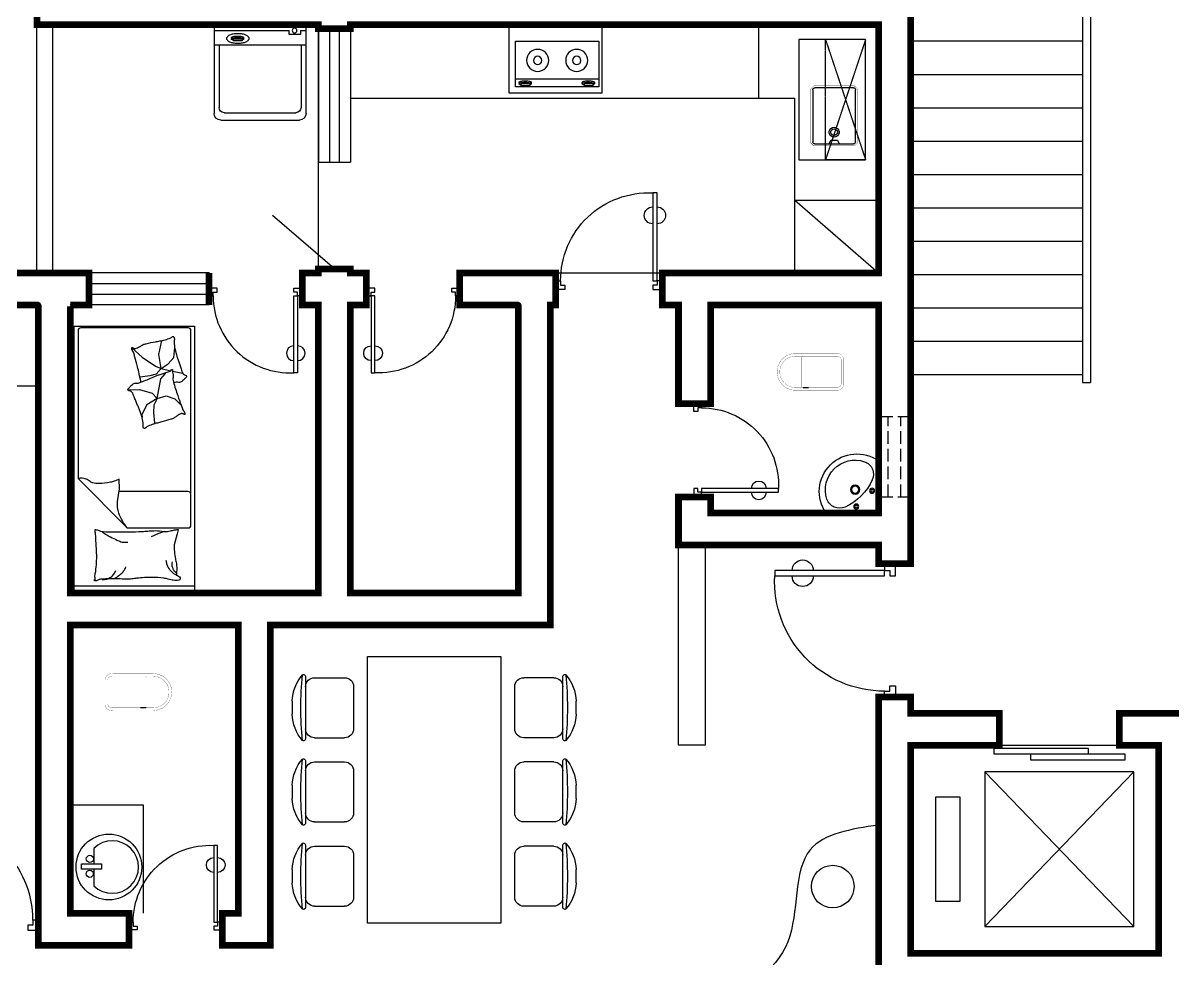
# Model space of a CAD drawing. Header units: millimetres. Extents: x 1503 to 35894, y 495 to 36298.
# Drawn here: x 10631 to 19253, y 11387 to 18401 of the extents above; entities that cross this region are included whole.
import ezdxf
from ezdxf.enums import TextEntityAlignment as Align

# ---------------------------------------------------------------- set-up
doc = ezdxf.new("R2010")
doc.units = ezdxf.units.MM
for name, pattern in [('DASH', [0.35, 0.25, -0.1]), ('DASHED', [0.75, 0.5, -0.25]), ('HIDDEN', [7.5, 5, -2.5])]:
    doc.linetypes.add(name, pattern=pattern)
for name, color, linetype in [('3', 7, 'Continuous'), ('GROUND', 2, 'Continuous'), ('PUB_WALL', 255, 'Continuous'), ('PUB_WINDW', 7, 'Continuous'), ('STAIR', 2, 'Continuous'), ('TOTHER', 7, 'Continuous'), ('WALL', 255, 'Continuous'), ('WINDOW', 2, 'Continuous')]:
    doc.layers.add(name, color=color, linetype=linetype)
doc.styles.add('DIM_FONT', font='SIMPLEX', dxfattribs={"width": 0.8})
doc.styles.add('SIMPLEX', font='SIMPLEX.SHX')
doc.styles.get("Standard").update_dxf_attribs({"font": 'arial.ttf'})

# ---------------------------------------------------------------- blocks, each defined once
blk = doc.blocks.new('M_A22TIB')
for p, q in [((-0.4493, 0.0763), (-0.4493, 0.8984)), ((-0.4493, 0.8984), (-0.4082, 0.8984)), ((-0.4082, 0.8984), (-0.4082, 0.0763)), ((-0.4904, 0.0763), (-0.4493, 0.0763)), ((-0.4904, -0.0059), (-0.4904, 0.0763)), ((-0.4493, 0.0763), (-0.4493, 0.0352)), ((-0.4082, 0.0763), (-0.4493, 0.0763)), ((-0.4493, 0.0352), (-0.4082, 0.0352)), ((-0.4082, 0.0352), (-0.4082, -0.0059)), ((0.455, 0.0352), (0.4139, 0.0352)), ((0.4139, 0.0352), (0.4139, -0.0059)), ((0.4961, 0.0763), (0.455, 0.0763)), ((0.455, 0.0763), (0.455, 0.0352)), ((0.4961, -0.0059), (0.4961, 0.0763)), ((-0.4082, -0.0059), (-0.4904, -0.0059)), ((-0.4904, -0.0059), (-0.4904, -0.0059)), ((0.4139, -0.0059), (0.4961, -0.0059)), ((0.4961, -0.0059), (0.4961, -0.0059))]:
    blk.add_line(p, q)
for centre, radius, start, end in [((-0.3671, 0.0773), 0.8221, 359.92833, 92.86603), ((-0.4493, 0.6888), 0.0791, 90, 270), ((-0.4082, 0.6888), 0.0791, 270, 90)]:
    blk.add_arc(centre, radius, start, end)
blk = doc.blocks.new('M_B9CJC')
for p, q in [((0.5, 0), (0.2774, 1.9293)), ((-0.5, 0.5), (0.0562, 0.5)), ((0.0562, 0.5), (0.0562, -0.5)), ((-0.5, 0.15), (0.0562, 0.15)), ((-0.5, -0.15), (0.0562, -0.15)), ((-0.5, -0.5), (0.0562, -0.5))]:
    blk.add_line(p, q)
blk = doc.blocks.new('A$C459F524B')
for p, q in [((564.1, 2000), (564.1, 0)), ((1564.1, 2000), (564.1, 2000)), ((1564.1, 0), (1564.1, 2000)), ((100, 1385.7), (100, 1845.7)), ((167.5, 1840.7), (392.5, 1840.7)), ((1960.7, 1840.7), (1735.7, 1840.7)), ((2028.2, 1845.7), (2028.2, 1385.7)), ((460, 1458.2), (460, 1773.2)), ((1668.2, 1773.2), (1668.2, 1458.2)), ((0, 1566.2), (0, 1665.3)), ((2128.2, 1665.3), (2128.2, 1566.2)), ((167.5, 1390.7), (392.5, 1390.7)), ((1960.7, 1390.7), (1735.7, 1390.7)), ((100, 754.4), (100, 1214.4)), ((167.5, 1209.4), (392.5, 1209.4)), ((1960.7, 1209.4), (1735.7, 1209.4)), ((2028.2, 1214.4), (2028.2, 754.4)), ((460, 826.9), (460, 1141.9)), ((1668.2, 1141.9), (1668.2, 826.9)), ((0, 934.8), (0, 1033.9)), ((2128.2, 1033.9), (2128.2, 934.8)), ((167.5, 759.4), (392.5, 759.4)), ((1960.7, 759.4), (1735.7, 759.4)), ((100, 123), (100, 583)), ((167.5, 578), (392.5, 578)), ((1960.7, 578), (1735.7, 578)), ((2028.2, 583), (2028.2, 123)), ((460, 195.5), (460, 510.5)), ((1668.2, 510.5), (1668.2, 195.5)), ((0, 303.4), (0, 402.6)), ((2128.2, 402.6), (2128.2, 303.4)), ((167.5, 128), (392.5, 128)), ((1960.7, 128), (1735.7, 128)), ((564.1, 0), (1564.1, 0))]:
    blk.add_line(p, q)
for centre, radius, start, end in [((315.4, 1655.6), 315.6, 139.27346, 178.23486), ((2777.8, 1615.7), 2712.7, 174.8023, 185.1977), ((83.9, 1854.9), 10, 67.33001, 139.27346), ((80, 1845.7), 20, 0, 67.33001), ((167.5, 1773.2), 67.5, 90, 180), ((392.5, 1773.2), 67.5, 0, 90), ((1735.7, 1773.2), 67.5, 90, 180), ((1960.7, 1773.2), 67.5, 0, 90), ((2048.2, 1845.7), 20, 112.66999, 180), ((2044.4, 1854.9), 10, 40.72654, 112.66999), ((-649.6, 1615.7), 2712.7, 354.8023, 5.1977), ((1812.8, 1655.6), 315.6, 1.76514, 40.72654), ((315.4, 1575.9), 315.6, 181.76514, 220.72654), ((1812.8, 1575.9), 315.6, 319.27346, 358.23486), ((80, 1385.7), 20, 292.66999, 0), ((167.5, 1458.2), 67.5, 180, 270), ((392.5, 1458.2), 67.5, 270, 0), ((1735.7, 1458.2), 67.5, 180, 270), ((1960.7, 1458.2), 67.5, 270, 0), ((2048.2, 1385.7), 20, 180, 247.33001), ((83.9, 1376.5), 10, 220.72654, 292.66999), ((2044.4, 1376.5), 10, 247.33001, 319.27346), ((315.4, 1024.2), 315.6, 139.27346, 178.23486), ((2777.8, 984.4), 2712.7, 174.8023, 185.1977), ((83.9, 1223.6), 10, 67.33001, 139.27346), ((80, 1214.4), 20, 0, 67.33001), ((167.5, 1141.9), 67.5, 90, 180), ((392.5, 1141.9), 67.5, 0, 90), ((1735.7, 1141.9), 67.5, 90, 180), ((1960.7, 1141.9), 67.5, 0, 90), ((2048.2, 1214.4), 20, 112.66999, 180), ((2044.4, 1223.6), 10, 40.72654, 112.66999), ((1812.8, 1024.2), 315.6, 1.76514, 40.72654), ((-649.6, 984.4), 2712.7, 354.8023, 5.1977), ((315.4, 944.5), 315.6, 181.76514, 220.72654), ((1812.8, 944.5), 315.6, 319.27346, 358.23486), ((167.5, 826.9), 67.5, 180, 270), ((392.5, 826.9), 67.5, 270, 0), ((1735.7, 826.9), 67.5, 180, 270), ((1960.7, 826.9), 67.5, 270, 0), ((83.9, 745.1), 10, 220.72654, 292.66999), ((80, 754.4), 20, 292.66999, 0), ((2048.2, 754.4), 20, 180, 247.33001), ((2044.4, 745.1), 10, 247.33001, 319.27346), ((315.4, 392.8), 315.6, 139.27346, 178.23486), ((2777.8, 353), 2712.7, 174.8023, 185.1977), ((83.9, 592.2), 10, 67.33001, 139.27346), ((80, 583), 20, 0, 67.33001), ((167.5, 510.5), 67.5, 90, 180), ((392.5, 510.5), 67.5, 0, 90), ((1735.7, 510.5), 67.5, 90, 180), ((1960.7, 510.5), 67.5, 0, 90), ((2048.2, 583), 20, 112.66999, 180), ((2044.4, 592.2), 10, 40.72654, 112.66999), ((-649.6, 353), 2712.7, 354.8023, 5.1977), ((1812.8, 392.8), 315.6, 1.76514, 40.72654), ((315.4, 313.2), 315.6, 181.76514, 220.72654), ((1812.8, 313.2), 315.6, 319.27346, 358.23486), ((167.5, 195.5), 67.5, 180, 270), ((392.5, 195.5), 67.5, 270, 0), ((1735.7, 195.5), 67.5, 180, 270), ((1960.7, 195.5), 67.5, 270, 0), ((83.9, 113.8), 10, 220.72654, 292.66999), ((80, 123), 20, 292.66999, 0), ((2048.2, 123), 20, 180, 247.33001), ((2044.4, 113.8), 10, 247.33001, 319.27346)]:
    blk.add_arc(centre, radius, start, end)
blk = doc.blocks.new('M_E33IEP')
for p, q in [((135.1, 135.3), (135.1, 19.6)), ((43.6, -21.1), (43.6, 19.6)), ((43.6, 19.6), (193.6, 19.6)), ((193.6, 19.6), (193.6, -21.1)), ((193.6, -21.1), (43.6, -21.1)), ((135.1, -21.1), (135.1, -144.4))]:
    blk.add_line(p, q)
for centre, radius in [((248.3, -4.6), 246.4), ((105.9, 56.4), 26.7), ((104.6, -55.4), 26.7)]:
    blk.add_circle(centre, radius)
blk.add_arc((273.7, -4.6), 196.9, 225.25267, 134.74733)
at = {"style": 'DIM_FONT', "width": 0.8, "flags": 9}
for tag in ['YSIZE', 'XSIZE']:
    blk.add_attdef(tag, (0, 0), '', height=0.5, dxfattribs=at)
at = {"width": 0.8, "flags": 9}
for tag in ['XSIZE', 'YSIZE']:
    blk.add_attdef(tag, (1.9, -251), '', height=150, dxfattribs=at)
blk = doc.blocks.new('M_C18')
at = {"linetype": 'Continuous'}
for p, q in [((-565, 349), (-565, -348)), ((595, 349), (595, -348))]:
    blk.add_line(p, q, dxfattribs=at)
blk.add_lwpolyline([(-582, -348), (-582, 352), (618, 352), (618, -348)], close=True, dxfattribs=at)
at = {"width": 0.8, "flags": 9}
for tag in ['XSIZE', 'YSIZE']:
    blk.add_attdef(tag, (0, 0), '', height=0.5, dxfattribs=at)
blk = doc.blocks.new('M_C55HKH')
for p, q in [((0, -52.4), (900, -52.4)), ((25.8, -508.5), (25.8, -1967.8)), ((502.6, -488.5), (45.8, -488.5)), ((502.6, -488.5), (871.6, -858.3)), ((45.8, -761.1), (564.4, -761.1)), ((871.6, -1967.8), (871.6, -858.3)), ((299.4, -1273), (294.5, -1270)), ((306.6, -1352.3), (299.4, -1273)), ((304.8, -1407.4), (306.6, -1352.3)), ((357, -1410.4), (393.4, -1337.5)), ((393.4, -1337.5), (392.3, -1318.1)), ((146.2, -1456.3), (99.8, -1409.5)), ((210.6, -1478.3), (146.2, -1456.3)), ((278.4, -1459.1), (210.6, -1478.3)), ((278.4, -1459.1), (251, -1605.9)), ((278.4, -1459.1), (304.8, -1407.4)), ((278.4, -1459.1), (357, -1410.4)), ((316.5, -1498.2), (278.4, -1459.1)), ((412.1, -1526.9), (316.5, -1498.2)), ((495.3, -1522.7), (412.1, -1526.9)), ((251, -1605.9), (218.9, -1643.3)), ((286.2, -1639.5), (333.2, -1627.5)), ((333.2, -1627.5), (405.4, -1617.7)), ((163.5, -1664.3), (88.8, -1648.6)), ((195.7, -1717.6), (153.5, -1766.5)), ((249.3, -1682.4), (175.1, -1666.8)), ((249.3, -1682.4), (195.7, -1717.6)), ((218.9, -1643.3), (211.2, -1652.3)), ((249.3, -1682.4), (286.2, -1639.5)), ((249.3, -1682.4), (266, -1787)), ((292.2, -1700.3), (249.3, -1682.4)), ((391.2, -1768.8), (292.2, -1700.3)), ((153.5, -1766.5), (147.3, -1840.5)), ((266, -1787), (242.8, -1892.3)), ((468.8, -1838.9), (391.2, -1768.8)), ((45.8, -1987.8), (851.6, -1987.8))]:
    blk.add_line(p, q)
blk.add_lwpolyline([(0, -2000), (0, 0), (900, 0), (900, -2000)], close=True)
for points in [[(135.1, -133.6, -0.263368), (107.1, -114.8, -0.494818), (116.3, -96.1, -0.049225), (134, -94.3, -0.036831), (157.6, -96.1, -0.031893), (195.6, -104.2, 0.035782), (229.5, -111.2, 0.032941), (319.2, -117.1, 0.026564), (430.4, -111.2, 0.017905), (467.9, -105.8, -0.033397), (488.1, -103.6, -0.03204), (525.2, -104.3, 0.018442), (589.5, -107.3, 0.010837), (654.3, -106.6, 0.014624), (702.2, -103.6, 0.111249), (724.7, -96.3, -0.153708), (741.6, -92.3, -0.076444), (749.1, -94, -0.215512), (751, -96.1, -0.585858), (748.4, -99.1, 0.363489), (743.5, -101.7, 0.191716), (743.4, -113.2, -0.129675), (745.4, -129.9, -0.01735), (742.4, -146.7, 0.019326), (739.8, -161.8, 0.018818), (733.1, -230.1, 0.021828), (732.2, -289.4, 0.006204), (733.6, -323.2, 0.001963), (739.8, -430.1, 0.028341), (744, -466.2, -0.117014), (743.5, -475.1, -0.36606), (742.1, -476.1, -0.03973), (728.5, -473.3, -0.048309), (714.7, -467.8, 0.062981), (704.1, -463.9, 0.04058), (680.7, -460.5, 0.014345), (613.9, -458.3, 0.005484), (488.5, -459, 0.007153), (392.3, -462, 0.008762), (349.8, -464.7, -0.008153), (304.1, -467.6, -0.06251), (247, -463.2, 0.078669), (201.4, -461.2, 0.047825), (179, -465.9, -0.034494), (148.2, -473.3, -0.023571), (122.9, -476.3, -0.510228), (121.9, -475.1), (129.4, -445.1), (150.1, -362.6, 0.073041), (152.1, -343, 0.023305), (146.3, -281.9, 0.018299), (142.3, -259, -0.01097), (134.9, -221, -0.042281), (132, -186.7, -0.027201), (134.9, -133.3)], [(133.4, -149.6, -0.05369), (147.6, -162.6, -0.070312), (155.7, -174.9, -0.015448), (159.5, -183.4, -0.013244), (163.2, -193.7, -0.082127), (166.2, -211.7, -0.064164), (163.2, -234.9)], [(134.9, -133.6, -0.077379), (169.7, -158.9, -0.077379), (195.2, -193.7, -0.047525), (205.1, -218.3, -0.047525), (210.2, -244.3)], [(608.9, -107.4, 0.027842), (585.2, -118, 0.048685), (572.6, -126.1, 0.023666), (544.7, -150.5, 0.031223), (525.7, -171.1, 0.046801), (520.6, -178.8, 0.023191), (512.5, -195.5)], [(690.9, -101.7, 0.088153), (656.4, -105.2, 0.088153), (625.2, -120.5, 0.077547), (603.6, -142.1, 0.077547), (589.5, -169.3)], [(225.5, -460.5, 0.009729), (252.8, -451.5, 0.009729), (279.7, -441.4, 0.007971), (301.4, -432.3, 0.007971), (322.9, -422.6)], [(694.7, -462, 0.016108), (655.8, -435.8, 0.024599), (629, -420.7, 0.009477), (579.9, -397.4, 0.015937), (550.1, -385.1, 0.072521), (533.7, -381.5, 0.033339), (497.5, -381.3)], [(502.6, -488.5, -0.085272), (565.9, -598.6, -0.124044), (575.2, -686.2), (561.5, -781.6), (563.3, -854.1)], [(563.3, -854.1, -0.027362), (601.8, -837.7, -0.040834), (628.9, -830.3, -0.038441), (716.6, -820.8, -0.076528), (760.7, -826.1, -0.103649), (788.2, -840.5, 0.093398), (818.4, -857, 0.072727), (840.5, -860.8, 0.052315), (871.6, -858.3)], [(400.3, -1581.4, 0.025626), (401.8, -1590.8, 0.0108), (426.4, -1696.7, 0.00456), (445.4, -1768.5, 0.01125), (454.1, -1797.4, 0.069394), (461.7, -1813.2, -0.079756), (468.1, -1827, -0.106399), (468.8, -1838.9, -0.328642), (465.8, -1841.8, -0.299547), (460.8, -1839.5, 0.189917), (454.1, -1834.5, 0.033518), (446, -1832.9, 0.075627), (442.4, -1833, 0.053489), (435.9, -1834.8, 0.017838), (417.6, -1843, 0.038394), (397.1, -1855.1, -0.059529), (383.5, -1862.4, -0.035943), (361.9, -1869, -0.011245), (291.4, -1883.8, -0.006203), (259.2, -1889.3, 0.010783), (240.6, -1892.7, 0.019485), (229.8, -1895.4, 0.005062), (188.4, -1907.7, 0.101392), (167.2, -1919.3, -0.223768), (156.1, -1922.3, -0.25558), (152.7, -1919.5, -0.081563), (149.7, -1906.7, -0.071805), (150.7, -1893, 0.069985), (151.8, -1879, 0.03546), (145.4, -1830.7, 0.029432), (130.3, -1774, 0.001554), (121.1, -1746.5, -0.00152), (111.6, -1718.4, -0.004735), (102.3, -1689.3, 0.00382), (90.8, -1653.2, 0.296001), (66.5, -1633.6, -0.649774), (60.7, -1615.9, -0.02319), (64.7, -1612.6, 0.0288), (67.9, -1609.9, 0.005727), (73, -1605.1, -0.004358), (79.6, -1598.7, -0.027528), (94.1, -1586.2, -0.046214), (103.8, -1580.2, -0.194121), (117.3, -1579, 0.133719), (136.6, -1579.7, 0.005779), (154.6, -1575.2, 0.008882)]]:
    blk.add_lwpolyline(points, format="xyb")
blk.add_lwpolyline([(345.4, -1251, 0.101392), (365.7, -1237.8, -0.223768), (376.5, -1234, -0.25558), (380.2, -1236.5, -0.081563), (384.2, -1249.1, -0.071805), (384.2, -1262.7, 0.069985), (384.1, -1276.8, 0.03546), (394.2, -1324.5, 0.029432), (413.7, -1379.8, 0.001554), (425, -1406.6, -0.00152), (436.5, -1433.9, -0.004735), (448, -1462.2, 0.00382), (462.3, -1497.3, 0.296001), (488, -1515, -0.649774), (495.1, -1532.2, -0.02319), (491.4, -1535.7, 0.0288), (488.4, -1538.7, 0.005727), (483.8, -1543.9, -0.004358), (477.7, -1550.8, -0.027528), (464.1, -1564.3, -0.046214), (454.9, -1571.1, -0.194121), (441.5, -1573.2, 0.133719), (422.3, -1574.1, 0.011505), (387.3, -1586.1, 0.008882), (342.6, -1603.5, 0.012426), (285.7, -1628.6, -0.033612), (264.2, -1636.9), (217.8, -1651.5), (182, -1662.8, 0.224341), (170.4, -1673.5, -0.722772), (163.3, -1673.1, -0.103513), (163.2, -1670, 0.053465), (163.5, -1664.3, 0.030109), (161.3, -1645.6, -0.031436), (159.2, -1627.7, -0.05324), (159.9, -1615.6, 0.05518), (160.5, -1603.9, 0.056271), (157, -1583.3, 0.0108), (124.3, -1479.6, 0.00456), (99.8, -1409.5, 0.01125), (89, -1381.3, 0.069394), (80.2, -1366.2, -0.079756), (72.8, -1352.9, -0.106399), (71.2, -1341.1, -0.328642), (73.9, -1337.9, -0.299547), (79.1, -1339.9, 0.189917), (86.1, -1344.3, 0.033518), (94.3, -1345.3, 0.075627), (98, -1345, 0.053489), (104.3, -1342.6, 0.017838), (121.9, -1333, 0.038394), (141.4, -1319.4, -0.059529), (154.4, -1311.1, -0.035943), (175.4, -1302.8, -0.011245), (244.6, -1282.8, -0.006203), (276.3, -1274.7, 0.010783), (294.5, -1270, 0.019485), (305.2, -1266.5, 0.005062)], format="xyb", close=True)
for centre, start, end in [((45.8, -508.5), 90, 180), ((45.8, -741.1), 180, 270), ((45.8, -1967.8), 180, 270), ((851.6, -1967.8), 270, 0)]:
    blk.add_arc(centre, 20, start, end)
at = {"style": 'DIM_FONT', "width": 0.8, "flags": 9}
for tag in ['YSIZE', 'XSIZE']:
    blk.add_attdef(tag, (0, 0), '', height=0.5, dxfattribs=at)
blk = doc.blocks.new('M_E2')
blk.add_line((-305.5, -117.5), (-265.5, -117.5))
at = {"const_width": 1.5}
for points in [[(-365.9, 138, 0.97895), (-365.9, -138, 0.97895)], [(-365.5, 117.5, 0.97895), (-365.5, -117.5, 0.97895)], [(-305.5, 117.5, 0.414214), (-315.5, 107.5, 0.414214)], [(0, 87.5, 0.462192), (-58.6, 137.3, 0.462192)], [(-20.5, 87.5, 0.414214), (-50.5, 117.5, 0.414214)], [(-315.5, -107.5, 0.414214), (-305.5, -117.5, 0.414214)], [(-58.6, -137.3, 0.462192), (0, -87.5, 0.462192)], [(-50.5, -117.5, 0.414214), (-20.5, -87.5, 0.414214)]]:
    blk.add_lwpolyline(points, format="xyb", dxfattribs=at)
for points in [[(-365.9, 137.3), (-58.6, 137.3)], [(-315.5, 117.5), (-365.5, 117.5)], [(-340.5, 117.5), (-265.5, 117.5)], [(-315.5, 107.5), (-315.5, -107.5)], [(-50.5, 117.5), (-267.4, 117.5)], [(-20.5, -87.5), (-20.5, 87.5)], [(0, 87.5), (0, -87.5)], [(-381.4, -137.3), (-58.6, -137.3)], [(-315.5, -117.5), (-365.5, -117.5)], [(-340.5, -117.5), (-265.5, -117.5)], [(-265.5, -117.5), (-50.5, -117.5)]]:
    blk.add_lwpolyline(points, dxfattribs=at)
at = {"width": 0.8, "flags": 9}
for tag in ['XSIZE', 'YSIZE']:
    blk.add_attdef(tag, (0, 0), '', height=0.5, dxfattribs=at)
blk = doc.blocks.new('_WBLK')
for p, q in [((-0.5, 0.5), (0.5, 0.5)), ((0.5, 0.1667), (-0.5, 0.1667)), ((0.5, -0.1667), (-0.5, -0.1667)), ((-0.5, -0.5), (0.5, -0.5))]:
    blk.add_line(p, q)
at = {"style": 'SIMPLEX', "flags": 9}
blk.add_attdef('A', text='', height=1, dxfattribs=at).set_placement((0, 1.5), align=Align.MIDDLE)
blk = doc.blocks.new('_LIFTD')
for points in [[(-0.5476, -0.6024), (-0.5476, -0.7742), (0.2411, -0.7742), (0.2411, -0.6024), (-0.5476, -0.6024)], [(-0.2411, -0.7836), (-0.2411, -0.9554), (0.5476, -0.9554), (0.5476, -0.7836), (-0.2411, -0.7836)]]:
    blk.add_lwpolyline(points)
blk = doc.blocks.new('M_E12')
at = {"color": 7}
for q in [(0, -393.3), (391.6, 0)]:
    blk.add_line((0, 0), q, dxfattribs=at)
for centre, radius in [((167.5, -48.3), 19), ((167.5, -48.3), 10), ((48.3, -167.5), 19), ((48.3, -167.5), 10), ((175.3, -175.3), 34.6), ((175.3, -175.3), 26.5)]:
    blk.add_circle(centre, radius, dxfattribs=at)
for centre, radius, start, end in [((161.5, -162.5), 281.7, 235.02413, 35.23469), ((417.8, -419.9), 409.7, 114.38426, 155.61574), ((289.9, -137.8), 100, 18.43489, 114.38426), ((174.3, -176.3), 221.9, 251.56511, 18.43489), ((135.7, -292), 100, 155.61574, 251.56511)]:
    blk.add_arc(centre, radius, start, end, dxfattribs=at)
at = {"width": 0.8, "flags": 9}
for tag in ['XSIZE', 'YSIZE']:
    blk.add_attdef(tag, (0, 0), '', height=0.5, dxfattribs=at)
blk = doc.blocks.new('_GCBLK')
at = {"linetype": 'DASH'}
for p, q in [((-0.5, -0.5), (-0.5, 0.5)), ((0.5, -0.5), (0.5, 0.5)), ((-0.5, 0.2), (0.5, 0.2)), ((-0.5, -0.2), (0.5, -0.2))]:
    blk.add_line(p, q, dxfattribs=at)
at = {"style": 'SIMPLEX', "flags": 9}
blk.add_attdef('A', text='', height=1, dxfattribs=at).set_placement((0, 1.5), align=Align.MIDDLE)
blk = doc.blocks.new('M_E19')
for p, q in [((-323.5, -113.1), (-323.5, -455.5)), ((299.3, -113.1), (-323.5, -113.1)), ((299.3, -455.5), (299.3, -113.1)), ((-323.5, -399.8), (299.3, -399.8)), ((-290.9, -422.1), (-290.8, -433.8)), ((-199.1, -423.2), (-199.1, -433.7)), ((182.1, -422.1), (182.2, -433.8)), ((273.9, -423.2), (273.9, -433.7)), ((-323.5, -455.5), (299.3, -455.5)), ((-215.7, -431.5), (-280.4, -431.5)), ((-280.4, -431.5), (-280.4, -448.2)), ((-280.4, -448.2), (-215.7, -448.2)), ((-215.7, -448.2), (-215.7, -431.5)), ((192.6, -431.5), (192.6, -448.2)), ((257.3, -431.5), (192.6, -431.5)), ((192.6, -448.2), (257.3, -448.2)), ((257.3, -448.2), (257.3, -431.5))]:
    blk.add_line(p, q)
for points in [[(-199.1, -423.2, 0.259034), (-201, -419.8, 0.076276), (-212.5, -414.9, 0.036515), (-226.1, -412.4, 0.026615), (-244.9, -411.4, 0.026615), (-263.8, -412.4, 0.036515), (-277.3, -414.9, 0.076276), (-288.9, -419.8, 0.259034), (-290.8, -423.2, 0.078462), (-290.6, -424.5, 0.056762)], [(-199.1, -433.7, 0.259034), (-201, -430.3, 0.076276), (-212.5, -425.4, 0.036515), (-226.1, -422.9, 0.026615), (-244.9, -421.9, 0.026615), (-263.8, -422.9, 0.036515), (-277.3, -425.4, 0.076276), (-288.9, -430.3, 0.259034), (-290.8, -433.7, 0.259034), (-288.9, -437.2, 0.056762), (-280.4, -441.2, 0.036515)], [(273.9, -423.2, 0.259034), (272, -419.8, 0.076276), (260.5, -414.9, 0.036515), (246.9, -412.4, 0.026615), (228.1, -411.4, 0.026615), (209.2, -412.4, 0.036515), (195.7, -414.9, 0.076276), (184.1, -419.8, 0.259034), (182.2, -423.2, 0.078462), (182.4, -424.5, 0.056762)], [(273.9, -433.7, 0.259034), (272, -430.3, 0.076276), (260.5, -425.4, 0.036515), (246.9, -422.9, 0.026615), (228.1, -421.9, 0.026615), (209.2, -422.9, 0.036515), (195.7, -425.4, 0.076276), (184.1, -430.3, 0.259034), (182.2, -433.7, 0.259034), (184.1, -437.2, 0.056762), (192.6, -441.2, 0.036515)], [(-215.7, -442.9, 0.008736), (-212.5, -442.1, 0.076276), (-201, -437.2, 0.259034), (-199.1, -433.7, 0.259034)], [(257.3, -442.9, 0.008736), (260.5, -442.1, 0.076276), (272, -437.2, 0.259034), (273.9, -433.7, 0.259034)]]:
    blk.add_lwpolyline(points, format="xyb")
at = {"layer": 'TOTHER', "linetype": 'Continuous'}
for p, q in [((-350, 0), (350, 0)), ((-350, -500), (-350, 0)), ((350, 0), (350, -500)), ((350, -500), (-350, -500))]:
    blk.add_line(p, q, dxfattribs=at)
for centre, radius in [((-158.4, -258.5), 82.5), ((-158.4, -258.5), 31.6), ((134.2, -258.5), 82.5), ((134.2, -258.5), 31.6)]:
    blk.add_circle(centre, radius, dxfattribs=at)
at = {"width": 0.8, "flags": 9}
for tag in ['XSIZE', 'YSIZE']:
    blk.add_attdef(tag, (0, 0), '', height=0.5, dxfattribs=at)
blk = doc.blocks.new('M_E20')
for p, q in [((345, 0), (-345, 0)), ((-302.4, -35.8), (-345, -35.8)), ((-302.4, -35), (-302.4, -65.6)), ((-302.4, -65.6), (-219.3, -65.6)), ((-219.3, -65.6), (-219.3, -35)), ((345, -35.8), (-219.3, -35.8)), ((-307.3, -144.3), (-307.3, -611)), ((123, -86.9), (123.1, -98.6)), ((133.5, -96.3), (133.5, -112.9)), ((198.1, -96.3), (133.5, -96.3)), ((133.5, -112.9), (198.1, -112.9)), ((198.1, -112.9), (198.1, -96.3)), ((214.8, -88), (214.8, -98.5)), ((307.3, -144.3), (307.3, -611)), ((267.3, -651), (-267.3, -651))]:
    blk.add_line(p, q)
blk.add_lwpolyline([(83.3, -94.4, 0.185158), (88.2, -107.2, 0.102042), (107.7, -121.5, 0.060862), (132.7, -129.5, 0.047173), (166.5, -132.7, 0.047173), (200.2, -129.5, 0.060862), (225.3, -121.5, 0.102042), (244.7, -107.2, 0.185158), (249.6, -94.4, 0.185158), (244.7, -81.7, 0.102042), (225.3, -67.3, 0.060862), (200.2, -59.3, 0.047173), (166.5, -56.1, 0.047173), (132.7, -59.3, 0.060862), (107.7, -67.3, 0.102042), (88.2, -81.7, 0.185158)], format="xyb", close=True)
for points in [[(214.8, -88, 0.259034), (212.9, -84.6, 0.076276), (201.4, -79.7, 0.036515), (187.8, -77.2, 0.026615), (169, -76.2, 0.026615), (150.1, -77.2, 0.036515), (136.6, -79.7, 0.076276), (125, -84.6, 0.259034), (123.1, -88, 0.078462), (123.3, -89.3, 0.056762)], [(214.8, -98.5, 0.259034), (212.9, -95.1, 0.076276), (201.4, -90.2, 0.036515), (187.8, -87.7, 0.026615), (169, -86.7, 0.026615), (150.1, -87.7, 0.036515), (136.6, -90.2, 0.076276), (125, -95.1, 0.259034), (123.1, -98.5, 0.259034), (125, -102, 0.056762), (133.5, -106, 0.036515)], [(198.1, -107.7, 0.008736), (201.4, -106.9, 0.076276), (212.9, -102, 0.259034), (214.8, -98.5, 0.259034)]]:
    blk.add_lwpolyline(points, format="xyb")
blk.add_circle((-258.7, -35), 17.5)
for centre, start, end in [((-267.3, -611), 180, 270), ((267.3, -611), 270, 0)]:
    blk.add_arc(centre, 40, start, end)
at = {"layer": 'TOTHER', "linetype": 'Continuous'}
for p, q in [((-345, -655.8), (-345, 0)), ((345, 0), (345, -655.8)), ((-345, -144.7), (345, -144.7)), ((295, -705.8), (-295, -705.8))]:
    blk.add_line(p, q, dxfattribs=at)
for centre, start, end in [((-295, -655.8), 180, 270), ((295, -655.8), 270, 0)]:
    blk.add_arc(centre, 50, start, end, dxfattribs=at)
at = {"width": 0.8, "flags": 9}
for tag in ['XSIZE', 'YSIZE']:
    blk.add_attdef(tag, (0, 0), '', height=0.5, dxfattribs=at)
blk = doc.blocks.new('M_E15')
for p, q in [((-317.4, -75.5), (73.6, -75.5)), ((-332.2, -379.9), (-332.2, -90.7)), ((88.3, -90.7), (88.3, -379.9)), ((-302.7, -210.6), (-332.2, -197.3)), ((-302.7, -260), (-302.7, -210.6)), ((-332.2, -273.3), (-302.7, -260)), ((73.6, -395.1), (-317.4, -395.1))]:
    blk.add_line(p, q)
for points, const_width in [([(-346.9, -387.5), (-346.9, -83.1)], 2.5), ([(-324.8, -60.3), (-346.9, -83.1)], 2.38), ([(-324.8, -60.3), (80.9, -60.3)], 2.25), ([(103.1, -83.1), (80.9, -60.3)], 2.38), ([(103.1, -83.1), (103.1, -387.5)], 2.5), ([(-346.9, -387.5), (-324.8, -410.3)], 2.38), ([(80.9, -410.3), (-324.8, -410.3)], 2.25), ([(80.9, -410.3), (103.1, -387.5)], 2.38)]:
    blk.add_lwpolyline(points, dxfattribs=dict(const_width=const_width))
for points in [[(-317.4, -75.5), (-322.5, -76.4), (-326.9, -79.1), (-330.2, -83.1), (-331.9, -88.1), (-332.2, -90.7)], [(88.3, -90.7), (87.4, -85.5), (84.9, -81), (80.9, -77.6), (76.1, -75.8), (73.6, -75.5)], [(-280.5, -235.3), (-278.3, -248.3), (-271.9, -259.8), (-262.1, -268.3), (-250, -272.8), (-237.2, -272.8), (-225.2, -268.3), (-215.4, -259.8), (-209, -248.3), (-206.8, -235.3), (-209, -222.3), (-215.4, -210.9), (-225.2, -202.4), (-237.2, -197.8), (-250, -197.8), (-262.1, -202.4), (-271.9, -210.9), (-278.3, -222.3), (-280.5, -235.3)], [(-267.6, -235.3), (-266.2, -243.8), (-262, -251.2), (-255.6, -256.7), (-247.8, -259.7), (-239.5, -259.7), (-231.7, -256.7), (-225.3, -251.2), (-221.1, -243.8), (-219.7, -235.3), (-221.1, -226.8), (-225.3, -219.4), (-231.7, -213.9), (-239.5, -211), (-247.8, -211), (-255.6, -213.9), (-262, -219.4), (-266.2, -226.8), (-267.6, -235.3)], [(-332.2, -379.9), (-331.3, -385.1), (-328.7, -389.7), (-324.8, -393), (-320, -394.9), (-317.4, -395.1)], [(73.6, -395.1), (78.6, -394.2), (83.1, -391.5), (86.3, -387.5), (88.1, -382.5), (88.3, -379.9)]]:
    blk.add_lwpolyline(points)
at = {"layer": 'TOTHER', "linetype": 'Continuous'}
for p, q in [((-450, -500), (-450, 0)), ((-450, 0), (450, 0)), ((450, 0), (450, -500)), ((450, -500), (-450, -500))]:
    blk.add_line(p, q, dxfattribs=at)
at = {"layer": 'TOTHER', "linetype": 'HIDDEN'}
blk.add_line((-450, 0), (-450, -300), dxfattribs=at)
at = {"layer": 'TOTHER', "linetype": 'DASHED'}
for p, q in [((450, -300), (-450, 0)), ((450, 0), (-450, -300)), ((-450, -300), (450, -300))]:
    blk.add_line(p, q, dxfattribs=at)
at = {"width": 0.8, "flags": 9}
for tag in ['XSIZE', 'YSIZE']:
    blk.add_attdef(tag, (0, 0), '', height=0.5, dxfattribs=at)
blk = doc.blocks.new('1T4F71')
for p, q in [((4970, -16727.8), (4970, -14867.8)), ((5090, -16727.8), (5090, -14867.8)), ((10651.2, -16183.6), (11280, -16727.8)), ((10651.2, -16183.6), (11280, -16183.6))]:
    blk.add_line(p, q)
blk.add_lwpolyline([(9780, -18767.8), (9980, -18767.8), (9980, -20267.8), (9780, -20267.8)], close=True)
blk.add_circle((10936.1, -21327.5), 160)
blk.add_spline([(11280, -20865.3), (10767.7, -21051.5), (10600, -21740.4), (10040, -22227.8)], degree=3)
at = {"layer": '3'}
for p, q in [((10380, -14867.8), (10380, -15417.8)), ((7320, -15417.8), (10651.2, -15417.8)), ((10651.2, -16727.8), (10651.2, -15417.8)), ((5770, -20716.1), (5220, -20716.1)), ((5770, -21527.8), (5770, -20716.1))]:
    blk.add_line(p, q, dxfattribs=at)
at = {"layer": 'GROUND'}
for p, q in [((7080, -16697.8), (7080, -14897.8)), ((8860, -16727.8), (9660, -16727.8)), ((6480, -20707.8), (6480, -21407.8))]:
    blk.add_line(p, q, dxfattribs=at)
at = {"layer": 'PUB_WALL', "const_width": 50}
for points in [[(4970, -14627.8), (4970, -14867.8), (7080, -14867.8), (7080, -14897.8), (7320, -14897.8), (7320, -14867.8), (11280, -14867.8), (11280, -16727.8), (9660, -16727.8), (9660, -16967.8), (9780, -16967.8), (9780, -17707.8), (10020, -17707.8), (10020, -16967.8), (11280, -16967.8), (11280, -18527.8), (10020, -18527.8), (10020, -18407.8), (9780, -18407.8), (9780, -18767.8), (11280, -18767.8), (11280, -18907.8), (11520, -18907.8), (11520, -11487.8)], [(5220, -16967.8), (5360, -16967.8), (5360, -16727.8), (1080, -16727.8)], [(5220, -16977.8), (5220, -19127.8), (7080, -19127.8), (7080, -16967.8), (6960, -16967.8), (6960, -16727.8), (7080, -16727.8), (7080, -16697.8), (7320, -16697.8), (7320, -16727.8), (7440, -16727.8), (7440, -16967.8), (7320, -16967.8), (7320, -19127.8), (8580, -19127.8), (8580, -16967.8)], [(6260, -16727.8), (6260, -16967.8)]]:
    blk.add_lwpolyline(points, dxfattribs=at)
blk.add_lwpolyline([(1320, -16967.8), (4970, -16967.8, -0.414214), (4980, -16977.8), (4980, -21767.8), (5660, -21767.8), (5660, -21527.8), (5220, -21527.8), (5220, -19367.8), (6480, -19367.8), (6480, -21527.8), (6360, -21527.8), (6360, -21767.8), (6720, -21767.8), (6720, -19367.8), (8820, -19367.8), (8820, -16967.8), (8860, -16967.8), (8860, -16727.8), (8140, -16727.8), (8140, -16967.8), (8570, -16967.8, -0.414214), (8580, -16977.8)], format="xyb", dxfattribs=at)
blk.add_lwpolyline([(11520, -21827.8), (11520, -20267.8), (12186, -20267.8), (12186, -20027.8), (11520, -20027.8), (11520, -19907.8), (11280, -19907.8), (11280, -27227.8), (10650, -27227.8), (10650, -27467.8), (11520, -27467.8), (11520, -22067.8), (14280, -22067.8), (14280, -27467.8), (15150, -27467.8), (15150, -27227.8), (14520, -27227.8), (14520, -19907.8), (14280, -19907.8), (14280, -20027.8), (13086, -20027.8), (13086, -20267.8), (13380, -20267.8), (13380, -21827.8)], close=True, dxfattribs=at)
at = {"layer": 'STAIR'}
for p, q in [((11520, -12740.7), (11520, -14990.7)), ((12810, -12680.7), (12810, -17550.7)), ((12870, -12680.7), (12870, -17550.7)), ((12810, -14990.7), (11520, -14990.7)), ((11520, -15240.7), (12810, -15240.7)), ((11520, -15490.7), (12810, -15490.7)), ((11520, -15740.7), (12810, -15740.7)), ((11520, -15990.7), (12810, -15990.7)), ((11520, -16240.7), (12810, -16240.7)), ((11520, -16490.7), (12810, -16490.7)), ((11520, -16740.7), (12810, -16740.7)), ((11520, -16990.7), (12810, -16990.7)), ((11520, -17240.7), (12810, -17240.7)), ((11520, -17490.7), (12810, -17490.7)), ((12810, -17550.7), (12870, -17550.7)), ((12186, -20267.8), (13086, -20267.8)), ((12078, -21627.8), (13194, -20467.8)), ((12078, -20467.8), (13194, -21627.8)), ((13194, -20467.8), (12078, -20467.8)), ((12078, -20467.8), (12078, -21627.8)), ((13194, -21627.8), (13194, -20467.8)), ((11706, -20657.8), (11706, -21437.8)), ((11892, -20657.8), (11706, -20657.8)), ((11892, -21437.8), (11892, -20657.8)), ((11706, -21437.8), (11892, -21437.8)), ((12078, -21627.8), (13194, -21627.8))]:
    blk.add_line(p, q, dxfattribs=at)
at = {"layer": 'WALL'}
for p, q in [((11520, -18907.8), (11520, -11487.8)), ((4970, -14867.8), (4970, -14627.8)), ((7080, -14867.8), (4970, -14867.8)), ((7080, -14867.8), (7080, -14897.8)), ((7320, -14897.8), (7080, -14897.8)), ((11280, -14867.8), (7320, -14867.8)), ((7320, -14867.8), (7320, -14897.8)), ((11280, -16727.8), (11280, -14867.8)), ((7080, -16697.8), (7320, -16697.8)), ((7080, -16697.8), (7080, -16727.8)), ((7320, -16697.8), (7320, -16727.8)), ((5360, -16727.8), (1080, -16727.8)), ((5360, -16727.8), (5360, -16967.8)), ((6260, -16727.8), (6260, -16967.8)), ((7080, -16727.8), (6960, -16727.8)), ((6960, -16967.8), (6960, -16727.8)), ((7320, -16727.8), (7440, -16727.8)), ((7440, -16967.8), (7440, -16727.8)), ((8140, -16727.8), (8860, -16727.8)), ((8140, -16967.8), (8140, -16727.8)), ((8860, -16727.8), (8860, -16967.8)), ((9660, -16727.8), (11280, -16727.8)), ((9660, -16727.8), (9660, -16967.8)), ((1320, -16967.8), (4970, -16967.8)), ((4980, -16977.8), (4980, -21767.8)), ((5360, -16967.8), (5220, -16967.8)), ((5220, -16977.8), (5220, -19127.8)), ((7080, -16967.8), (6960, -16967.8)), ((7080, -16967.8), (7080, -19127.8)), ((7320, -16967.8), (7320, -19127.8)), ((7320, -16967.8), (7440, -16967.8)), ((8140, -16967.8), (8570, -16967.8)), ((8580, -19127.8), (8580, -16967.8)), ((8820, -19367.8), (8820, -16967.8)), ((8820, -16967.8), (8860, -16967.8)), ((9660, -16967.8), (9780, -16967.8)), ((9780, -17707.8), (9780, -16967.8)), ((10020, -16967.8), (11280, -16967.8)), ((10020, -17707.8), (10020, -16967.8)), ((11280, -18527.8), (11280, -16967.8)), ((10020, -17707.8), (9780, -17707.8)), ((9780, -18767.8), (9780, -18407.8)), ((10020, -18407.8), (9780, -18407.8)), ((10020, -18527.8), (10020, -18407.8)), ((10020, -18527.8), (11280, -18527.8)), ((9780, -18767.8), (11280, -18767.8)), ((11280, -18907.8), (11280, -18767.8)), ((11280, -18907.8), (11520, -18907.8)), ((5220, -19127.8), (7080, -19127.8)), ((7320, -19127.8), (8580, -19127.8)), ((5220, -19367.8), (5220, -21527.8)), ((6480, -19367.8), (5220, -19367.8)), ((6480, -21527.8), (6480, -19367.8)), ((8820, -19367.8), (6720, -19367.8)), ((6720, -21767.8), (6720, -19367.8)), ((11280, -27227.8), (11280, -19907.8)), ((11280, -19907.8), (11520, -19907.8)), ((11520, -20027.8), (11520, -19907.8)), ((12186, -20027.8), (11520, -20027.8)), ((12186, -20027.8), (12186, -20267.8)), ((13086, -20027.8), (13086, -20267.8)), ((14280, -20027.8), (13086, -20027.8)), ((11520, -21827.8), (11520, -20267.8)), ((12186, -20267.8), (11520, -20267.8)), ((13380, -20267.8), (13086, -20267.8)), ((13380, -21827.8), (13380, -20267.8)), ((5660, -21527.8), (5220, -21527.8)), ((5660, -21527.8), (5660, -21767.8)), ((6360, -21527.8), (6360, -21767.8)), ((6480, -21527.8), (6360, -21527.8)), ((5660, -21767.8), (4980, -21767.8)), ((6720, -21767.8), (6360, -21767.8)), ((11520, -21827.8), (13380, -21827.8))]:
    blk.add_line(p, q, dxfattribs=at)
for centre in [(4970, -16977.8), (8570, -16977.8)]:
    blk.add_arc(centre, 10, 0, 90, dxfattribs=at)
at = {"xscale": -1, "rotation": 270}
for name, p in [('M_E15', (11182, -15429.6)), ('M_E12', (11280, -18527.8))]:
    blk.add_blockref(name, p, dxfattribs=at)
at = {"rotation": 180}
blk.add_blockref('M_C55HKH', (6150, -19127.8), dxfattribs=at)
at = {"xscale": -1}
blk.add_blockref('A$C459F524B', (9012, -21602.5), dxfattribs=at)
at = {"layer": '3', "xscale": -1}
for name, p in [('M_E20', (6642.5, -14876.7)), ('M_E19', (8858.3, -14877.4)), ('M_E2', (5479.8, -19869.7))]:
    blk.add_blockref(name, p, dxfattribs=at)
at = {"layer": '3', "xscale": 0.83333, "yscale": 0.85714}
blk.add_blockref('M_C18', (4464.6, -17279.3), dxfattribs=at)
at = {"layer": '3'}
for name, p in [('M_E2', (11020.2, -17469.7)), ('M_E33IEP', (5261, -21176.2))]:
    blk.add_blockref(name, p, dxfattribs=at)
at = {"layer": 'WINDOW'}
for name, p, xscale, yscale, zscale, rotation in [('M_B9CJC', (7200, -15797.8), -1800, 240, 1800, 90), ('M_A22TIB', (9260, -16847.8), 800, -800, 800, 180), ('M_A22TIB', (9900, -18057.8), 700, -700, 700, 90), ('_GCBLK', (11400, -18107.8), 600, 239.9999999999999, 600, 90), ('M_A22TIB', (11400, -19407.8), 1000, -1000, 1000, 270), ('M_A22TIB', (4530, -21647.8), -900, -900, 900, 180), ('M_A22TIB', (6010, -21647.8), 700, -700, 700, 180)]:
    blk.add_blockref(name, p, dxfattribs=dict(at, xscale=xscale, yscale=yscale, zscale=zscale, rotation=rotation))
for name, p, xscale, yscale, zscale in [('_WBLK', (5810, -16847.8), -900, 239.9999999999963, 900), ('M_A22TIB', (6610, -16847.8), -700, -700, 700), ('M_A22TIB', (7790, -16847.8), 700, -700, 700), ('_LIFTD', (12636, -20147.8), 900, 239.9999999999993, 900)]:
    blk.add_blockref(name, p, dxfattribs=dict(at, xscale=xscale, yscale=yscale, zscale=zscale))
at = {"layer": '3', "style": 'DIM_FONT', "width": 0.8, "flags": 9}
for tag in ['XSIZE', 'YSIZE']:
    blk.add_attdef(tag, (3230, -2456.8), '', height=0.5, rotation=180, dxfattribs=at)

msp = doc.modelspace()

# ---------------------------------------------------------------- block references
at = {"layer": 'PUB_WINDW'}
msp.add_blockref('1T4F71', (5765.5, 33256.7), dxfattribs=at)

doc.saveas('drawing.dxf')
